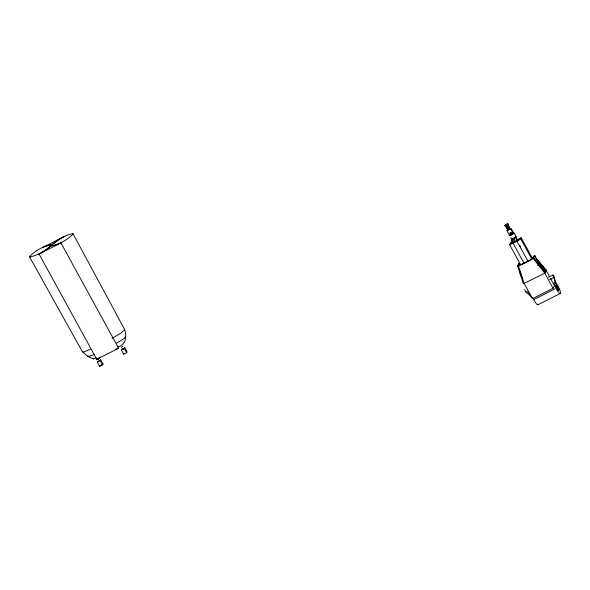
<?xml version="1.0" encoding="UTF-8"?>
<svg xmlns="http://www.w3.org/2000/svg" width="590" height="590" viewBox="0 0 590 590"><rect width="100%" height="100%" fill="white"/><g stroke="black" fill="none" stroke-linecap="round" stroke-linejoin="round"><path stroke-width="0.89" d="M508.255 225.741C509.62 227.497 506.81 226.125 507.083 226.885M507.149 227.15C505.969 228.455 507.791 227.497 508.145 226.944C508.595 226.921 507.12 227.511 507.85 227.069M509.922 233.057L511.014 232.482C514.377 236.819 507.533 233.78 511.014 232.482M510.925 234.886L512.017 234.304M511.877 243.242C509.354 246.355 512.784 236.915 511.294 239.533M506.98 226.87L506.559 226.936L506.972 227.239M507.12 227.548L506.825 227.135M506.876 227.511L506.987 226.899M506.965 227.371L507.489 226.634M507.769 228.153C508.499 227.593 506.014 229.075 507.43 228.19C507.466 229.429 507.481 228.64 507.879 228.61M507.806 226.929L507.149 227.718M507.695 228.389L507.953 227.998M508.315 226.634C509.34 225.963 506.331 227.172 507.584 226.582M508.093 228.743L508.351 228.212M508.115 227.784L509.008 227.534M507.09 227.652L508.632 227.032L508.514 226.597M508.425 228.212L509.185 227.917L508.3 227.983L508.919 227.43L507.769 228.721M508.056 227.71L508.934 227.401M508.89 227.379L507.201 228.286M117.417 346.92C125.751 345.408 127.263 336.514 124.512 329.308L72.939 233.618C64.885 235.1 56.942 239.791 51.123 245.536L51.242 246.037C59.302 244.555 67.238 239.865 73.057 234.119L72.939 233.618M518.912 238.707L521.199 237.777L519.111 239.311C522.991 237.962 516.759 241.443 515.299 241.517M520.682 238.788L531.76 258.995L528.972 260.839L527.962 261.178L516.774 240.941L518.064 239.879M527.976 261.193L524.067 263.339L512.998 243.132L514.79 241.782M516.906 240.986L512.998 243.132M545.669 270.294L545.344 269.792C545.249 269.962 545.632 270.957 544.747 270.508L545.101 269.984L545.374 271.053M545.278 270.028L545.079 269.608L545.47 269.873M545.588 269.556L545.787 269.977M545.116 270.397L545.558 270.589L545.212 269.689L544.931 270.043M552.889 274.903L557.049 287.3L558.111 288.827L553.14 275.095L548.442 277.138M549.644 279.535L554.01 277.322L553.899 276.504M515.365 237.482L515.837 237.195M29.5 256.753C34.84 250.588 43.166 246.517 51.042 244.459L51.507 244.769C46.168 250.934 37.841 255.005 29.972 257.063L29.5 256.753L82.386 351.714L88.242 356.677L93.286 358.89L96.222 357.85M82.652 351.043L82.386 351.714L83.942 351.891L90.388 349.332M87.895 356.449L88.102 355.91M93.22 358.514L93.286 358.89M98.028 359.251L97.158 359.435L97.726 359.052M519.82 263.848L518.544 266.156L517.755 266.4L517.511 265.684L518.654 263.656L519.443 263.413L519.687 264.121L518.905 264.372L518.654 263.656M519.443 263.413L518.293 265.441L524.222 283.547L532.512 298.673L553.051 288.267L544.762 273.141L532.895 258.051L534.046 256.016L534.688 255.514L535.174 256.104L538.899 264.35L546.126 271.356L545.485 271.857L546.325 270.345L534.636 256.399M510.859 243.891L511.537 243.405M97.387 362.135L97.822 361.36L100.779 359.863L103.058 364.03L102.623 364.804L99.666 366.302L97.387 362.135L100.337 360.638L100.779 359.863M99.666 366.302L100.108 365.527M121.4 349.966L121.835 349.192L124.792 347.702L127.071 351.869L126.636 352.643L123.679 354.14L121.4 349.966L124.35 348.476L124.792 347.702M123.679 354.14L124.121 353.358M504.9 225.513L507.813 223.698L507.747 224.539L505.099 225.874L504.9 225.513L508.012 224.06M505.099 225.874L505.335 225.461M507.606 229.045L505.637 224.879L507.304 224.038L509.023 227.209M505.342 225.756L507.843 230.189L510.003 229.097L507.732 224.244L507.503 224.657M505.483 225.151L507.304 224.038M507.813 223.698L507.747 224.539M506.294 226.649L506.095 227.003L508.455 225.557M506.98 230.69L510.984 228.264L513.625 233.094L509.627 235.513L506.98 230.69L507.297 230.13M532.895 258.051L534.688 255.514M517.755 266.4L523.441 283.79L544.762 273.141L546.126 271.356M553.051 288.267L554.135 286.349M513.691 238.375L515.608 241.679L514.288 242.431L514.819 242.003M515.749 236.878L516.176 236.693L514.067 232.954M124.63 329.781L120.957 333.144L112.071 338.336M514.274 242.409L513.293 238.596M513.824 238.338L513.256 238.648M506.744 226.862L506.419 227.408L507.105 227.312M545.521 269.8L545.462 270.404M545.293 270.404L545.204 271.112L545.485 270.758M545.182 270.699L545.337 271.171L546.229 270.552L536.288 258.693M121.12 347.259L122.934 346.367M532.128 257.823L535.174 256.104M545.403 272.639L534.024 258.132L518.544 266.156M537.674 262.963L538.309 262.462L539.688 264.099L540.167 265.382L539.525 265.884M537.438 265.5L538.899 264.35M524.171 263.118L520.66 264.822L509.59 244.614L511.257 243.323L510.144 243.589L511.014 242.807M98.7 358.772L98.855 358.381M513.58 241.974L511.722 243.08M531.184 258.951L532.269 257.985L521.199 237.777M512.113 233.935L511.242 234.304L511.722 233.957M507.725 228.433L508.499 228.47L508.034 228.64M123.568 349.059L122.514 349.582M39.051 254.01C48.579 249.43 55.128 240.919 64.664 236.332L42.782 247.417L51.264 244.599L51.883 244.717L51.832 245.624L53.69 245.529L60.932 242.925L118.62 348.211L96.745 359.295L39.051 254.01L60.932 242.925M96.745 359.295L100.204 357.223M518.603 239.813C516.877 240.949 520.439 239.186 518.949 239.629M98.198 359.074L99.26 358.388L98.729 358.506M98.545 358.963L97.203 359.465M116.687 343.181L124.129 338.498L125.5 336.551M100.846 365.151L103.058 364.03M506.294 224.974L507.975 224.126M512.334 233.751L513.625 233.094M511.685 239.267L515.372 237.401L517.135 240.624M532.261 257.542L533.861 256.731M534.459 299.241L554.998 288.842M538.073 304.735L560.33 293.459M511.877 242.763L512.489 242.217M511.773 243.043L513.477 242.446L509.59 244.614M512.481 241.966L513.396 241.561M94.23 354.553L88.242 356.677M519.421 238.67L519.945 238.507L518.699 239.245M508.89 226.973L508.89 227.467L507.149 224.303M509.089 227.438L508.934 227.334M115.662 349.391L118.62 348.211M554.01 277.322L552.919 275.751M517.511 265.684L518.293 265.441M520.196 273.849L520.977 273.605L520.218 273.93L522.01 277.831M517.777 239.901L517.341 239.968M531.833 258.051L532.269 257.985M508.351 226.331L507.953 226.346L508.322 226.177M506.692 227.172L506.559 226.936M506.758 227.098L506.744 227.268M537.409 262.1L538.309 262.462M540.167 265.382L538.346 263.929M524.783 289.476L525.461 291.667L534.098 299.248M525.601 291.807L525.771 291.305M544.858 270.213L545.256 270.456M526.752 291.239L530.034 294.181M537.225 261.436L544.821 270.5M534.046 256.016L534.533 256.606M533.537 257.542L534.024 258.132M546.215 270.581L549.703 276.953M550.573 278.546L554.497 285.707M516.125 237.652L517.887 240.868M510.667 228.824L513.315 233.647M519.783 245.455L520.66 247.063M507.54 224.598L510.003 229.097M510.859 237.77L513.448 242.49M124.35 348.476L126.636 352.643M100.337 360.638L102.623 364.804M558.015 288.127L557.034 286.593L557.049 287.3M519.842 271.267L520.078 272.986M515.21 236.892A2.788 0.398 -28.7 0 1 514.583 237.991A2.788 0.398 -28.7 0 1 511.257 239.282M513.153 233.139A2.788 0.398 -28.7 0 1 513.676 233.463A2.788 0.398 -28.7 0 1 510.461 235.322A2.788 0.398 -28.7 0 1 509.377 235.329M510.166 234.724A2.788 0.398 -28.7 0 1 510.726 234.37M538.25 304.27A6.409 1.416 63.1 0 1 533.308 298.621M558.686 289.513A2.854 0.627 63.1 0 1 557.557 289.395A2.854 0.627 63.1 0 1 555.942 285.545A2.854 0.627 63.1 0 1 557.639 286.998M508.55 228.404L509.332 228.057L508.55 228.404M554.504 284.542A6.409 1.416 63.1 0 0 559.954 293.54A6.409 1.416 63.1 0 0 557.602 285.339A6.409 1.416 63.1 0 0 554.504 284.542M556.2 286.01A2.854 0.627 63.1 0 0 558.59 290.228A2.854 0.627 63.1 0 0 557.816 286.91A2.854 0.627 63.1 0 0 556.2 286.01"/></g></svg>
